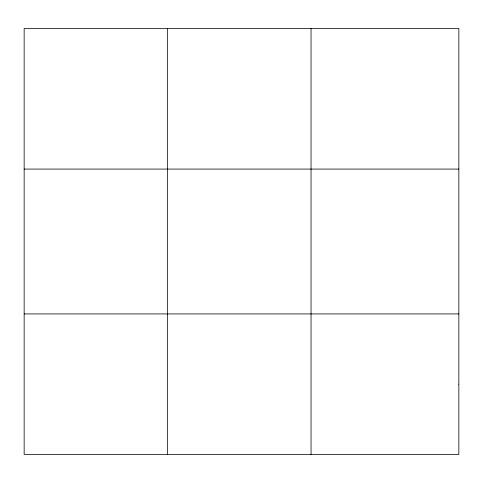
<?xml version="1.0" encoding="UTF-8"?>
<svg xmlns="http://www.w3.org/2000/svg" width="483" height="483" viewBox="0 0 483 483"><rect width="100%" height="100%" fill="white"/><g stroke="black" fill="none" stroke-linecap="round" stroke-linejoin="round"><path stroke-width="0.72" d="M167.601 28.503L167.601 454.497M311.052 28.503L311.052 454.497M24.15 169.08L458.85 169.08M24.15 313.92L458.85 313.92M458.85 384.208L458.85 454.497L24.15 454.497L24.15 28.503L458.85 28.503L458.85 384.208"/></g></svg>
